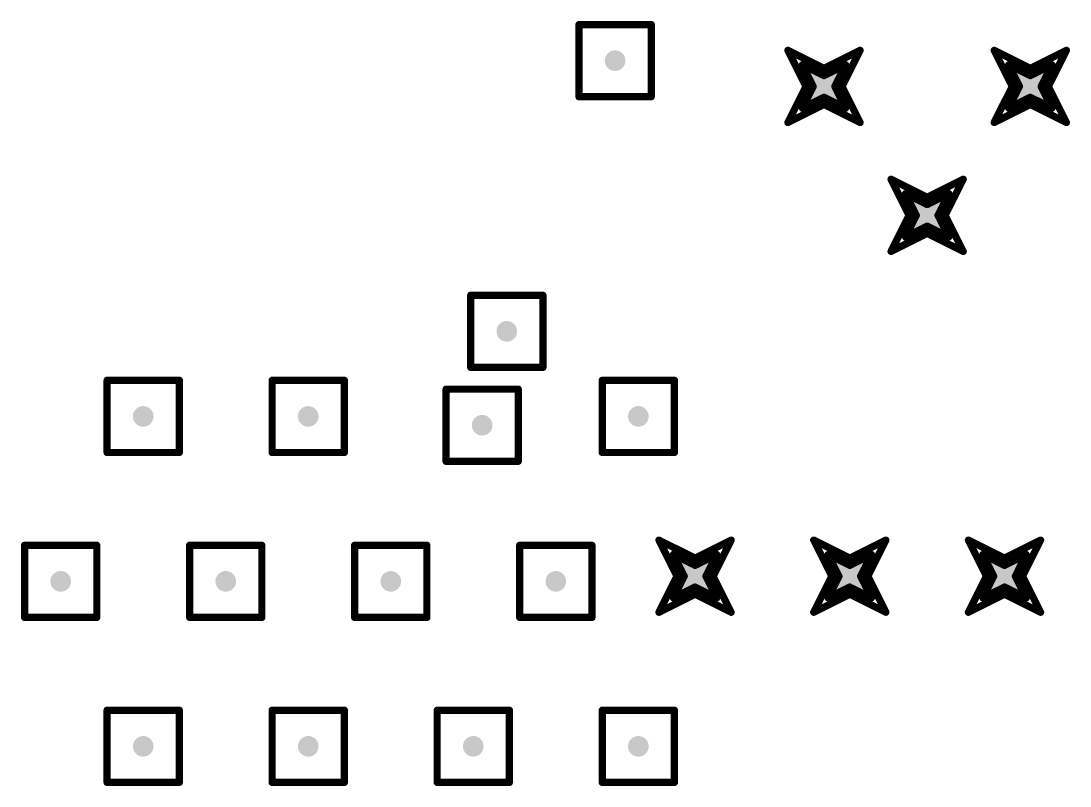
# Model space of a CAD drawing. Header units: inches. Extents: x 0 to 17, y 0 to 4.
# Drawn here: x 1.5833 to 1.9837, y 2.8431 to 3.1352 of the extents above; entities that cross this region are included whole.
import ezdxf

# ---------------------------------------------------------------- set-up
doc = ezdxf.new("R2010")
doc.units = ezdxf.units.IN
doc.header["$MEASUREMENT"] = 0
doc.layers.add('Drill Drawing', color=1, linetype='Continuous')
doc.layers.add('Via Holes', color=16, linetype='Continuous')

msp = doc.modelspace()

# ---------------------------------------------------------------- hatches: boundary and pattern name
at = {"layer": 'Via Holes'}
h = msp.add_hatch(color=7, dxfattribs=at)
edge = h.paths.add_edge_path()
edge.add_arc((1.81004, 3.12008), 0.00394, 0, 360)
h = msp.add_hatch(color=7, dxfattribs=at)
edge = h.paths.add_edge_path()
edge.add_arc((1.88976, 3.11024), 0.00787, 0, 360)
h = msp.add_hatch(color=7, dxfattribs=at)
edge = h.paths.add_edge_path()
edge.add_arc((1.9685, 3.11024), 0.00787, 0, 360)
h = msp.add_hatch(color=7, dxfattribs=at)
edge = h.paths.add_edge_path()
edge.add_arc((1.92913, 3.06102), 0.00787, 0, 360)
h = msp.add_hatch(color=7, dxfattribs=at)
edge = h.paths.add_edge_path()
edge.add_arc((1.7687, 3.01673), 0.00394, 0, 360)
h = msp.add_hatch(color=7, dxfattribs=at)
edge = h.paths.add_edge_path()
edge.add_arc((1.62992, 2.98425), 0.00394, 0, 360)
h = msp.add_hatch(color=7, dxfattribs=at)
edge = h.paths.add_edge_path()
edge.add_arc((1.69291, 2.98425), 0.00394, 0, 360)
h = msp.add_hatch(color=7, dxfattribs=at)
edge = h.paths.add_edge_path()
edge.add_arc((1.8189, 2.98425), 0.00394, 0, 360)
h = msp.add_hatch(color=7, dxfattribs=at)
edge = h.paths.add_edge_path()
edge.add_arc((1.75928, 2.98087), 0.00394, 0, 360)
h = msp.add_hatch(color=7, dxfattribs=at)
edge = h.paths.add_edge_path()
edge.add_arc((1.84055, 2.92323), 0.00787, 0, 360)
h = msp.add_hatch(color=7, dxfattribs=at)
edge = h.paths.add_edge_path()
edge.add_arc((1.89961, 2.92323), 0.00787, 0, 360)
h = msp.add_hatch(color=7, dxfattribs=at)
edge = h.paths.add_edge_path()
edge.add_arc((1.95866, 2.92323), 0.00787, 0, 360)
h = msp.add_hatch(color=7, dxfattribs=at)
edge = h.paths.add_edge_path()
edge.add_arc((1.59842, 2.92126), 0.00394, 0, 360)
h = msp.add_hatch(color=7, dxfattribs=at)
edge = h.paths.add_edge_path()
edge.add_arc((1.66142, 2.92126), 0.00394, 0, 360)
h = msp.add_hatch(color=7, dxfattribs=at)
edge = h.paths.add_edge_path()
edge.add_arc((1.72441, 2.92126), 0.00394, 0, 360)
h = msp.add_hatch(color=7, dxfattribs=at)
edge = h.paths.add_edge_path()
edge.add_arc((1.7874, 2.92126), 0.00394, 0, 360)
h = msp.add_hatch(color=7, dxfattribs=at)
edge = h.paths.add_edge_path()
edge.add_arc((1.62992, 2.85827), 0.00394, 0, 360)
h = msp.add_hatch(color=7, dxfattribs=at)
edge = h.paths.add_edge_path()
edge.add_arc((1.69291, 2.85827), 0.00394, 0, 360)
h = msp.add_hatch(color=7, dxfattribs=at)
edge = h.paths.add_edge_path()
edge.add_arc((1.7559, 2.85827), 0.00394, 0, 360)
h = msp.add_hatch(color=7, dxfattribs=at)
edge = h.paths.add_edge_path()
edge.add_arc((1.8189, 2.85827), 0.00394, 0, 360)

# ---------------------------------------------------------------- linework, layer by layer
at = {"layer": 'Drill Drawing'}
for points in [[(1.79626, 3.13386, 0.00276, 0.00276, 0), (1.82382, 3.13386, 0.00276, 0.00276, 0)], [(1.79626, 3.1063, 0.00276, 0.00276, 0), (1.79626, 3.13386, 0.00276, 0.00276, 0)], [(1.82382, 3.1063, 0.00276, 0.00276, 0), (1.82382, 3.13386, 0.00276, 0.00276, 0)], [(1.87598, 3.12402, 0.00276, 0.00276, 0), (1.88976, 3.11713, 0.00276, 0.00276, 0)], [(1.87598, 3.12402, 0.00276, 0.00276, 0), (1.88287, 3.11024, 0.00276, 0.00276, 0)], [(1.88976, 3.11713, 0.00276, 0.00276, 0), (1.90354, 3.12402, 0.00276, 0.00276, 0)], [(1.89665, 3.11024, 0.00276, 0.00276, 0), (1.90354, 3.12402, 0.00276, 0.00276, 0)], [(1.95472, 3.12402, 0.00276, 0.00276, 0), (1.9685, 3.11713, 0.00276, 0.00276, 0)], [(1.95472, 3.12402, 0.00276, 0.00276, 0), (1.96161, 3.11024, 0.00276, 0.00276, 0)], [(1.9685, 3.11713, 0.00276, 0.00276, 0), (1.98228, 3.12402, 0.00276, 0.00276, 0)], [(1.97539, 3.11024, 0.00276, 0.00276, 0), (1.98228, 3.12402, 0.00276, 0.00276, 0)], [(1.8815, 3.1185, 0.00276, 0.00276, 0), (1.88976, 3.11437, 0.00276, 0.00276, 0)], [(1.8815, 3.1185, 0.00276, 0.00276, 0), (1.88563, 3.11024, 0.00276, 0.00276, 0)], [(1.88976, 3.11437, 0.00276, 0.00276, 0), (1.89803, 3.1185, 0.00276, 0.00276, 0)], [(1.8939, 3.11024, 0.00276, 0.00276, 0), (1.89803, 3.1185, 0.00276, 0.00276, 0)], [(1.96024, 3.1185, 0.00276, 0.00276, 0), (1.9685, 3.11437, 0.00276, 0.00276, 0)], [(1.96024, 3.1185, 0.00276, 0.00276, 0), (1.96437, 3.11024, 0.00276, 0.00276, 0)], [(1.9685, 3.11437, 0.00276, 0.00276, 0), (1.97677, 3.1185, 0.00276, 0.00276, 0)], [(1.97264, 3.11024, 0.00276, 0.00276, 0), (1.97677, 3.1185, 0.00276, 0.00276, 0)], [(1.87598, 3.09646, 0.00276, 0.00276, 0), (1.88287, 3.11024, 0.00276, 0.00276, 0)], [(1.8815, 3.10197, 0.00276, 0.00276, 0), (1.88563, 3.11024, 0.00276, 0.00276, 0)], [(1.8939, 3.11024, 0.00276, 0.00276, 0), (1.89803, 3.10197, 0.00276, 0.00276, 0)], [(1.89665, 3.11024, 0.00276, 0.00276, 0), (1.90354, 3.09646, 0.00276, 0.00276, 0)], [(1.95472, 3.09646, 0.00276, 0.00276, 0), (1.96161, 3.11024, 0.00276, 0.00276, 0)], [(1.96024, 3.10197, 0.00276, 0.00276, 0), (1.96437, 3.11024, 0.00276, 0.00276, 0)], [(1.97264, 3.11024, 0.00276, 0.00276, 0), (1.97677, 3.10197, 0.00276, 0.00276, 0)], [(1.97539, 3.11024, 0.00276, 0.00276, 0), (1.98228, 3.09646, 0.00276, 0.00276, 0)], [(1.79626, 3.1063, 0.00276, 0.00276, 0), (1.82382, 3.1063, 0.00276, 0.00276, 0)], [(1.8815, 3.10197, 0.00276, 0.00276, 0), (1.88976, 3.1061, 0.00276, 0.00276, 0)], [(1.88976, 3.1061, 0.00276, 0.00276, 0), (1.89803, 3.10197, 0.00276, 0.00276, 0)], [(1.96024, 3.10197, 0.00276, 0.00276, 0), (1.9685, 3.1061, 0.00276, 0.00276, 0)], [(1.9685, 3.1061, 0.00276, 0.00276, 0), (1.97677, 3.10197, 0.00276, 0.00276, 0)], [(1.87598, 3.09646, 0.00276, 0.00276, 0), (1.88976, 3.10335, 0.00276, 0.00276, 0)], [(1.88976, 3.10335, 0.00276, 0.00276, 0), (1.90354, 3.09646, 0.00276, 0.00276, 0)], [(1.95472, 3.09646, 0.00276, 0.00276, 0), (1.9685, 3.10335, 0.00276, 0.00276, 0)], [(1.9685, 3.10335, 0.00276, 0.00276, 0), (1.98228, 3.09646, 0.00276, 0.00276, 0)], [(1.91535, 3.0748, 0.00276, 0.00276, 0), (1.92913, 3.06791, 0.00276, 0.00276, 0)], [(1.91535, 3.0748, 0.00276, 0.00276, 0), (1.92224, 3.06102, 0.00276, 0.00276, 0)], [(1.92913, 3.06791, 0.00276, 0.00276, 0), (1.94291, 3.0748, 0.00276, 0.00276, 0)], [(1.93602, 3.06102, 0.00276, 0.00276, 0), (1.94291, 3.0748, 0.00276, 0.00276, 0)], [(1.92087, 3.06929, 0.00276, 0.00276, 0), (1.92913, 3.06516, 0.00276, 0.00276, 0)], [(1.92087, 3.06929, 0.00276, 0.00276, 0), (1.925, 3.06102, 0.00276, 0.00276, 0)], [(1.92913, 3.06516, 0.00276, 0.00276, 0), (1.9374, 3.06929, 0.00276, 0.00276, 0)], [(1.93327, 3.06102, 0.00276, 0.00276, 0), (1.9374, 3.06929, 0.00276, 0.00276, 0)], [(1.91535, 3.04724, 0.00276, 0.00276, 0), (1.92224, 3.06102, 0.00276, 0.00276, 0)], [(1.92087, 3.05276, 0.00276, 0.00276, 0), (1.925, 3.06102, 0.00276, 0.00276, 0)], [(1.93327, 3.06102, 0.00276, 0.00276, 0), (1.9374, 3.05276, 0.00276, 0.00276, 0)], [(1.93602, 3.06102, 0.00276, 0.00276, 0), (1.94291, 3.04724, 0.00276, 0.00276, 0)], [(1.91535, 3.04724, 0.00276, 0.00276, 0), (1.92913, 3.05413, 0.00276, 0.00276, 0)], [(1.92087, 3.05276, 0.00276, 0.00276, 0), (1.92913, 3.05689, 0.00276, 0.00276, 0)], [(1.92913, 3.05689, 0.00276, 0.00276, 0), (1.9374, 3.05276, 0.00276, 0.00276, 0)], [(1.92913, 3.05413, 0.00276, 0.00276, 0), (1.94291, 3.04724, 0.00276, 0.00276, 0)], [(1.75492, 3.03051, 0.00276, 0.00276, 0), (1.78248, 3.03051, 0.00276, 0.00276, 0)], [(1.75492, 3.00295, 0.00276, 0.00276, 0), (1.75492, 3.03051, 0.00276, 0.00276, 0)], [(1.78248, 3.00295, 0.00276, 0.00276, 0), (1.78248, 3.03051, 0.00276, 0.00276, 0)], [(1.75492, 3.00295, 0.00276, 0.00276, 0), (1.78248, 3.00295, 0.00276, 0.00276, 0)], [(1.61614, 2.99803, 0.00276, 0.00276, 0), (1.6437, 2.99803, 0.00276, 0.00276, 0)], [(1.61614, 2.97047, 0.00276, 0.00276, 0), (1.61614, 2.99803, 0.00276, 0.00276, 0)], [(1.6437, 2.97047, 0.00276, 0.00276, 0), (1.6437, 2.99803, 0.00276, 0.00276, 0)], [(1.67913, 2.99803, 0.00276, 0.00276, 0), (1.70669, 2.99803, 0.00276, 0.00276, 0)], [(1.67913, 2.97047, 0.00276, 0.00276, 0), (1.67913, 2.99803, 0.00276, 0.00276, 0)], [(1.70669, 2.97047, 0.00276, 0.00276, 0), (1.70669, 2.99803, 0.00276, 0.00276, 0)], [(1.80512, 2.99803, 0.00276, 0.00276, 0), (1.83268, 2.99803, 0.00276, 0.00276, 0)], [(1.80512, 2.97047, 0.00276, 0.00276, 0), (1.80512, 2.99803, 0.00276, 0.00276, 0)], [(1.83268, 2.97047, 0.00276, 0.00276, 0), (1.83268, 2.99803, 0.00276, 0.00276, 0)], [(1.74551, 2.99465, 0.00276, 0.00276, 0), (1.77306, 2.99465, 0.00276, 0.00276, 0)], [(1.74551, 2.96709, 0.00276, 0.00276, 0), (1.74551, 2.99465, 0.00276, 0.00276, 0)], [(1.77306, 2.96709, 0.00276, 0.00276, 0), (1.77306, 2.99465, 0.00276, 0.00276, 0)], [(1.61614, 2.97047, 0.00276, 0.00276, 0), (1.6437, 2.97047, 0.00276, 0.00276, 0)], [(1.67913, 2.97047, 0.00276, 0.00276, 0), (1.70669, 2.97047, 0.00276, 0.00276, 0)], [(1.80512, 2.97047, 0.00276, 0.00276, 0), (1.83268, 2.97047, 0.00276, 0.00276, 0)], [(1.74551, 2.96709, 0.00276, 0.00276, 0), (1.77306, 2.96709, 0.00276, 0.00276, 0)], [(1.58464, 2.93504, 0.00276, 0.00276, 0), (1.6122, 2.93504, 0.00276, 0.00276, 0)], [(1.58464, 2.90748, 0.00276, 0.00276, 0), (1.58464, 2.93504, 0.00276, 0.00276, 0)], [(1.6122, 2.90748, 0.00276, 0.00276, 0), (1.6122, 2.93504, 0.00276, 0.00276, 0)], [(1.64764, 2.93504, 0.00276, 0.00276, 0), (1.6752, 2.93504, 0.00276, 0.00276, 0)], [(1.64764, 2.90748, 0.00276, 0.00276, 0), (1.64764, 2.93504, 0.00276, 0.00276, 0)], [(1.6752, 2.90748, 0.00276, 0.00276, 0), (1.6752, 2.93504, 0.00276, 0.00276, 0)], [(1.71063, 2.93504, 0.00276, 0.00276, 0), (1.73819, 2.93504, 0.00276, 0.00276, 0)], [(1.71063, 2.90748, 0.00276, 0.00276, 0), (1.71063, 2.93504, 0.00276, 0.00276, 0)], [(1.73819, 2.90748, 0.00276, 0.00276, 0), (1.73819, 2.93504, 0.00276, 0.00276, 0)], [(1.77362, 2.93504, 0.00276, 0.00276, 0), (1.80118, 2.93504, 0.00276, 0.00276, 0)], [(1.77362, 2.90748, 0.00276, 0.00276, 0), (1.77362, 2.93504, 0.00276, 0.00276, 0)], [(1.80118, 2.90748, 0.00276, 0.00276, 0), (1.80118, 2.93504, 0.00276, 0.00276, 0)], [(1.82677, 2.93701, 0.00276, 0.00276, 0), (1.84055, 2.93012, 0.00276, 0.00276, 0)], [(1.82677, 2.93701, 0.00276, 0.00276, 0), (1.83366, 2.92323, 0.00276, 0.00276, 0)], [(1.84055, 2.93012, 0.00276, 0.00276, 0), (1.85433, 2.93701, 0.00276, 0.00276, 0)], [(1.84744, 2.92323, 0.00276, 0.00276, 0), (1.85433, 2.93701, 0.00276, 0.00276, 0)], [(1.88583, 2.93701, 0.00276, 0.00276, 0), (1.89961, 2.93012, 0.00276, 0.00276, 0)], [(1.88583, 2.93701, 0.00276, 0.00276, 0), (1.89272, 2.92323, 0.00276, 0.00276, 0)], [(1.89961, 2.93012, 0.00276, 0.00276, 0), (1.91339, 2.93701, 0.00276, 0.00276, 0)], [(1.9065, 2.92323, 0.00276, 0.00276, 0), (1.91339, 2.93701, 0.00276, 0.00276, 0)], [(1.94488, 2.93701, 0.00276, 0.00276, 0), (1.95866, 2.93012, 0.00276, 0.00276, 0)], [(1.94488, 2.93701, 0.00276, 0.00276, 0), (1.95177, 2.92323, 0.00276, 0.00276, 0)], [(1.95866, 2.93012, 0.00276, 0.00276, 0), (1.97244, 2.93701, 0.00276, 0.00276, 0)], [(1.96555, 2.92323, 0.00276, 0.00276, 0), (1.97244, 2.93701, 0.00276, 0.00276, 0)], [(1.83228, 2.9315, 0.00276, 0.00276, 0), (1.84055, 2.92736, 0.00276, 0.00276, 0)], [(1.83228, 2.9315, 0.00276, 0.00276, 0), (1.83642, 2.92323, 0.00276, 0.00276, 0)], [(1.84055, 2.92736, 0.00276, 0.00276, 0), (1.84882, 2.9315, 0.00276, 0.00276, 0)], [(1.84469, 2.92323, 0.00276, 0.00276, 0), (1.84882, 2.9315, 0.00276, 0.00276, 0)], [(1.89134, 2.9315, 0.00276, 0.00276, 0), (1.89961, 2.92736, 0.00276, 0.00276, 0)], [(1.89134, 2.9315, 0.00276, 0.00276, 0), (1.89547, 2.92323, 0.00276, 0.00276, 0)], [(1.89961, 2.92736, 0.00276, 0.00276, 0), (1.90787, 2.9315, 0.00276, 0.00276, 0)], [(1.90374, 2.92323, 0.00276, 0.00276, 0), (1.90787, 2.9315, 0.00276, 0.00276, 0)], [(1.95039, 2.9315, 0.00276, 0.00276, 0), (1.95866, 2.92736, 0.00276, 0.00276, 0)], [(1.95039, 2.9315, 0.00276, 0.00276, 0), (1.95453, 2.92323, 0.00276, 0.00276, 0)], [(1.95866, 2.92736, 0.00276, 0.00276, 0), (1.96693, 2.9315, 0.00276, 0.00276, 0)], [(1.9628, 2.92323, 0.00276, 0.00276, 0), (1.96693, 2.9315, 0.00276, 0.00276, 0)], [(1.82677, 2.90945, 0.00276, 0.00276, 0), (1.83366, 2.92323, 0.00276, 0.00276, 0)], [(1.83228, 2.91496, 0.00276, 0.00276, 0), (1.83642, 2.92323, 0.00276, 0.00276, 0)], [(1.84469, 2.92323, 0.00276, 0.00276, 0), (1.84882, 2.91496, 0.00276, 0.00276, 0)], [(1.84744, 2.92323, 0.00276, 0.00276, 0), (1.85433, 2.90945, 0.00276, 0.00276, 0)], [(1.88583, 2.90945, 0.00276, 0.00276, 0), (1.89272, 2.92323, 0.00276, 0.00276, 0)], [(1.89134, 2.91496, 0.00276, 0.00276, 0), (1.89547, 2.92323, 0.00276, 0.00276, 0)], [(1.90374, 2.92323, 0.00276, 0.00276, 0), (1.90787, 2.91496, 0.00276, 0.00276, 0)], [(1.9065, 2.92323, 0.00276, 0.00276, 0), (1.91339, 2.90945, 0.00276, 0.00276, 0)], [(1.94488, 2.90945, 0.00276, 0.00276, 0), (1.95177, 2.92323, 0.00276, 0.00276, 0)], [(1.95039, 2.91496, 0.00276, 0.00276, 0), (1.95453, 2.92323, 0.00276, 0.00276, 0)], [(1.9628, 2.92323, 0.00276, 0.00276, 0), (1.96693, 2.91496, 0.00276, 0.00276, 0)], [(1.96555, 2.92323, 0.00276, 0.00276, 0), (1.97244, 2.90945, 0.00276, 0.00276, 0)], [(1.83228, 2.91496, 0.00276, 0.00276, 0), (1.84055, 2.91909, 0.00276, 0.00276, 0)], [(1.84055, 2.91909, 0.00276, 0.00276, 0), (1.84882, 2.91496, 0.00276, 0.00276, 0)], [(1.89134, 2.91496, 0.00276, 0.00276, 0), (1.89961, 2.91909, 0.00276, 0.00276, 0)], [(1.89961, 2.91909, 0.00276, 0.00276, 0), (1.90787, 2.91496, 0.00276, 0.00276, 0)], [(1.95039, 2.91496, 0.00276, 0.00276, 0), (1.95866, 2.91909, 0.00276, 0.00276, 0)], [(1.95866, 2.91909, 0.00276, 0.00276, 0), (1.96693, 2.91496, 0.00276, 0.00276, 0)], [(1.82677, 2.90945, 0.00276, 0.00276, 0), (1.84055, 2.91634, 0.00276, 0.00276, 0)], [(1.84055, 2.91634, 0.00276, 0.00276, 0), (1.85433, 2.90945, 0.00276, 0.00276, 0)], [(1.88583, 2.90945, 0.00276, 0.00276, 0), (1.89961, 2.91634, 0.00276, 0.00276, 0)], [(1.89961, 2.91634, 0.00276, 0.00276, 0), (1.91339, 2.90945, 0.00276, 0.00276, 0)], [(1.94488, 2.90945, 0.00276, 0.00276, 0), (1.95866, 2.91634, 0.00276, 0.00276, 0)], [(1.95866, 2.91634, 0.00276, 0.00276, 0), (1.97244, 2.90945, 0.00276, 0.00276, 0)], [(1.58464, 2.90748, 0.00276, 0.00276, 0), (1.6122, 2.90748, 0.00276, 0.00276, 0)], [(1.64764, 2.90748, 0.00276, 0.00276, 0), (1.6752, 2.90748, 0.00276, 0.00276, 0)], [(1.71063, 2.90748, 0.00276, 0.00276, 0), (1.73819, 2.90748, 0.00276, 0.00276, 0)], [(1.77362, 2.90748, 0.00276, 0.00276, 0), (1.80118, 2.90748, 0.00276, 0.00276, 0)], [(1.61614, 2.87205, 0.00276, 0.00276, 0), (1.6437, 2.87205, 0.00276, 0.00276, 0)], [(1.61614, 2.84449, 0.00276, 0.00276, 0), (1.61614, 2.87205, 0.00276, 0.00276, 0)], [(1.6437, 2.84449, 0.00276, 0.00276, 0), (1.6437, 2.87205, 0.00276, 0.00276, 0)], [(1.67913, 2.87205, 0.00276, 0.00276, 0), (1.70669, 2.87205, 0.00276, 0.00276, 0)], [(1.67913, 2.84449, 0.00276, 0.00276, 0), (1.67913, 2.87205, 0.00276, 0.00276, 0)], [(1.70669, 2.84449, 0.00276, 0.00276, 0), (1.70669, 2.87205, 0.00276, 0.00276, 0)], [(1.74212, 2.87205, 0.00276, 0.00276, 0), (1.76968, 2.87205, 0.00276, 0.00276, 0)], [(1.74212, 2.84449, 0.00276, 0.00276, 0), (1.74212, 2.87205, 0.00276, 0.00276, 0)], [(1.76968, 2.84449, 0.00276, 0.00276, 0), (1.76968, 2.87205, 0.00276, 0.00276, 0)], [(1.80512, 2.87205, 0.00276, 0.00276, 0), (1.83268, 2.87205, 0.00276, 0.00276, 0)], [(1.80512, 2.84449, 0.00276, 0.00276, 0), (1.80512, 2.87205, 0.00276, 0.00276, 0)], [(1.83268, 2.84449, 0.00276, 0.00276, 0), (1.83268, 2.87205, 0.00276, 0.00276, 0)], [(1.61614, 2.84449, 0.00276, 0.00276, 0), (1.6437, 2.84449, 0.00276, 0.00276, 0)], [(1.67913, 2.84449, 0.00276, 0.00276, 0), (1.70669, 2.84449, 0.00276, 0.00276, 0)], [(1.74212, 2.84449, 0.00276, 0.00276, 0), (1.76968, 2.84449, 0.00276, 0.00276, 0)], [(1.80512, 2.84449, 0.00276, 0.00276, 0), (1.83268, 2.84449, 0.00276, 0.00276, 0)]]:
    msp.add_lwpolyline(points, format="xyseb", dxfattribs=at)
for points in [[(1.79557, 3.13386, 0.00138, 0.00138, 1), (1.79695, 3.13386, 0.00138, 0.00138, 1)], [(1.79557, 3.13386, 0.00138, 0.00138, 1), (1.79695, 3.13386, 0.00138, 0.00138, 1)], [(1.82313, 3.13386, 0.00138, 0.00138, 1), (1.82451, 3.13386, 0.00138, 0.00138, 1)], [(1.82313, 3.13386, 0.00138, 0.00138, 1), (1.82451, 3.13386, 0.00138, 0.00138, 1)], [(1.8753, 3.12402, 0.00138, 0.00138, 1), (1.87667, 3.12402, 0.00138, 0.00138, 1)], [(1.8753, 3.12402, 0.00138, 0.00138, 1), (1.87667, 3.12402, 0.00138, 0.00138, 1)], [(1.90285, 3.12402, 0.00138, 0.00138, 1), (1.90423, 3.12402, 0.00138, 0.00138, 1)], [(1.90285, 3.12402, 0.00138, 0.00138, 1), (1.90423, 3.12402, 0.00138, 0.00138, 1)], [(1.95404, 3.12402, 0.00138, 0.00138, 1), (1.95541, 3.12402, 0.00138, 0.00138, 1)], [(1.95404, 3.12402, 0.00138, 0.00138, 1), (1.95541, 3.12402, 0.00138, 0.00138, 1)], [(1.98159, 3.12402, 0.00138, 0.00138, 1), (1.98297, 3.12402, 0.00138, 0.00138, 1)], [(1.98159, 3.12402, 0.00138, 0.00138, 1), (1.98297, 3.12402, 0.00138, 0.00138, 1)], [(1.88081, 3.1185, 0.00138, 0.00138, 1), (1.88219, 3.1185, 0.00138, 0.00138, 1)], [(1.88081, 3.1185, 0.00138, 0.00138, 1), (1.88219, 3.1185, 0.00138, 0.00138, 1)], [(1.89734, 3.1185, 0.00138, 0.00138, 1), (1.89872, 3.1185, 0.00138, 0.00138, 1)], [(1.89734, 3.1185, 0.00138, 0.00138, 1), (1.89872, 3.1185, 0.00138, 0.00138, 1)], [(1.95955, 3.1185, 0.00138, 0.00138, 1), (1.96093, 3.1185, 0.00138, 0.00138, 1)], [(1.95955, 3.1185, 0.00138, 0.00138, 1), (1.96093, 3.1185, 0.00138, 0.00138, 1)], [(1.97608, 3.1185, 0.00138, 0.00138, 1), (1.97746, 3.1185, 0.00138, 0.00138, 1)], [(1.97608, 3.1185, 0.00138, 0.00138, 1), (1.97746, 3.1185, 0.00138, 0.00138, 1)], [(1.88908, 3.11713, 0.00138, 0.00138, 1), (1.89045, 3.11713, 0.00138, 0.00138, 1)], [(1.88908, 3.11713, 0.00138, 0.00138, 1), (1.89045, 3.11713, 0.00138, 0.00138, 1)], [(1.88908, 3.11437, 0.00138, 0.00138, 1), (1.89045, 3.11437, 0.00138, 0.00138, 1)], [(1.88908, 3.11437, 0.00138, 0.00138, 1), (1.89045, 3.11437, 0.00138, 0.00138, 1)], [(1.96782, 3.11713, 0.00138, 0.00138, 1), (1.96919, 3.11713, 0.00138, 0.00138, 1)], [(1.96782, 3.11713, 0.00138, 0.00138, 1), (1.96919, 3.11713, 0.00138, 0.00138, 1)], [(1.96782, 3.11437, 0.00138, 0.00138, 1), (1.96919, 3.11437, 0.00138, 0.00138, 1)], [(1.96782, 3.11437, 0.00138, 0.00138, 1), (1.96919, 3.11437, 0.00138, 0.00138, 1)], [(1.88219, 3.11024, 0.00138, 0.00138, 1), (1.88356, 3.11024, 0.00138, 0.00138, 1)], [(1.88219, 3.11024, 0.00138, 0.00138, 1), (1.88356, 3.11024, 0.00138, 0.00138, 1)], [(1.88494, 3.11024, 0.00138, 0.00138, 1), (1.88632, 3.11024, 0.00138, 0.00138, 1)], [(1.88494, 3.11024, 0.00138, 0.00138, 1), (1.88632, 3.11024, 0.00138, 0.00138, 1)], [(1.89321, 3.11024, 0.00138, 0.00138, 1), (1.89459, 3.11024, 0.00138, 0.00138, 1)], [(1.89321, 3.11024, 0.00138, 0.00138, 1), (1.89459, 3.11024, 0.00138, 0.00138, 1)], [(1.89596, 3.11024, 0.00138, 0.00138, 1), (1.89734, 3.11024, 0.00138, 0.00138, 1)], [(1.89596, 3.11024, 0.00138, 0.00138, 1), (1.89734, 3.11024, 0.00138, 0.00138, 1)], [(1.96093, 3.11024, 0.00138, 0.00138, 1), (1.9623, 3.11024, 0.00138, 0.00138, 1)], [(1.96093, 3.11024, 0.00138, 0.00138, 1), (1.9623, 3.11024, 0.00138, 0.00138, 1)], [(1.96368, 3.11024, 0.00138, 0.00138, 1), (1.96506, 3.11024, 0.00138, 0.00138, 1)], [(1.96368, 3.11024, 0.00138, 0.00138, 1), (1.96506, 3.11024, 0.00138, 0.00138, 1)], [(1.97195, 3.11024, 0.00138, 0.00138, 1), (1.97333, 3.11024, 0.00138, 0.00138, 1)], [(1.97195, 3.11024, 0.00138, 0.00138, 1), (1.97333, 3.11024, 0.00138, 0.00138, 1)], [(1.9747, 3.11024, 0.00138, 0.00138, 1), (1.97608, 3.11024, 0.00138, 0.00138, 1)], [(1.9747, 3.11024, 0.00138, 0.00138, 1), (1.97608, 3.11024, 0.00138, 0.00138, 1)], [(1.79557, 3.1063, 0.00138, 0.00138, 1), (1.79695, 3.1063, 0.00138, 0.00138, 1)], [(1.79557, 3.1063, 0.00138, 0.00138, 1), (1.79695, 3.1063, 0.00138, 0.00138, 1)], [(1.82313, 3.1063, 0.00138, 0.00138, 1), (1.82451, 3.1063, 0.00138, 0.00138, 1)], [(1.82313, 3.1063, 0.00138, 0.00138, 1), (1.82451, 3.1063, 0.00138, 0.00138, 1)], [(1.88908, 3.1061, 0.00138, 0.00138, 1), (1.89045, 3.1061, 0.00138, 0.00138, 1)], [(1.88908, 3.1061, 0.00138, 0.00138, 1), (1.89045, 3.1061, 0.00138, 0.00138, 1)], [(1.96782, 3.1061, 0.00138, 0.00138, 1), (1.96919, 3.1061, 0.00138, 0.00138, 1)], [(1.96782, 3.1061, 0.00138, 0.00138, 1), (1.96919, 3.1061, 0.00138, 0.00138, 1)], [(1.88081, 3.10197, 0.00138, 0.00138, 1), (1.88219, 3.10197, 0.00138, 0.00138, 1)], [(1.88081, 3.10197, 0.00138, 0.00138, 1), (1.88219, 3.10197, 0.00138, 0.00138, 1)], [(1.88908, 3.10335, 0.00138, 0.00138, 1), (1.89045, 3.10335, 0.00138, 0.00138, 1)], [(1.88908, 3.10335, 0.00138, 0.00138, 1), (1.89045, 3.10335, 0.00138, 0.00138, 1)], [(1.89734, 3.10197, 0.00138, 0.00138, 1), (1.89872, 3.10197, 0.00138, 0.00138, 1)], [(1.89734, 3.10197, 0.00138, 0.00138, 1), (1.89872, 3.10197, 0.00138, 0.00138, 1)], [(1.95955, 3.10197, 0.00138, 0.00138, 1), (1.96093, 3.10197, 0.00138, 0.00138, 1)], [(1.95955, 3.10197, 0.00138, 0.00138, 1), (1.96093, 3.10197, 0.00138, 0.00138, 1)], [(1.96782, 3.10335, 0.00138, 0.00138, 1), (1.96919, 3.10335, 0.00138, 0.00138, 1)], [(1.96782, 3.10335, 0.00138, 0.00138, 1), (1.96919, 3.10335, 0.00138, 0.00138, 1)], [(1.97608, 3.10197, 0.00138, 0.00138, 1), (1.97746, 3.10197, 0.00138, 0.00138, 1)], [(1.97608, 3.10197, 0.00138, 0.00138, 1), (1.97746, 3.10197, 0.00138, 0.00138, 1)], [(1.8753, 3.09646, 0.00138, 0.00138, 1), (1.87667, 3.09646, 0.00138, 0.00138, 1)], [(1.8753, 3.09646, 0.00138, 0.00138, 1), (1.87667, 3.09646, 0.00138, 0.00138, 1)], [(1.90285, 3.09646, 0.00138, 0.00138, 1), (1.90423, 3.09646, 0.00138, 0.00138, 1)], [(1.90285, 3.09646, 0.00138, 0.00138, 1), (1.90423, 3.09646, 0.00138, 0.00138, 1)], [(1.95404, 3.09646, 0.00138, 0.00138, 1), (1.95541, 3.09646, 0.00138, 0.00138, 1)], [(1.95404, 3.09646, 0.00138, 0.00138, 1), (1.95541, 3.09646, 0.00138, 0.00138, 1)], [(1.98159, 3.09646, 0.00138, 0.00138, 1), (1.98297, 3.09646, 0.00138, 0.00138, 1)], [(1.98159, 3.09646, 0.00138, 0.00138, 1), (1.98297, 3.09646, 0.00138, 0.00138, 1)], [(1.91467, 3.0748, 0.00138, 0.00138, 1), (1.91604, 3.0748, 0.00138, 0.00138, 1)], [(1.91467, 3.0748, 0.00138, 0.00138, 1), (1.91604, 3.0748, 0.00138, 0.00138, 1)], [(1.94222, 3.0748, 0.00138, 0.00138, 1), (1.9436, 3.0748, 0.00138, 0.00138, 1)], [(1.94222, 3.0748, 0.00138, 0.00138, 1), (1.9436, 3.0748, 0.00138, 0.00138, 1)], [(1.92018, 3.06929, 0.00138, 0.00138, 1), (1.92156, 3.06929, 0.00138, 0.00138, 1)], [(1.92018, 3.06929, 0.00138, 0.00138, 1), (1.92156, 3.06929, 0.00138, 0.00138, 1)], [(1.92844, 3.06791, 0.00138, 0.00138, 1), (1.92982, 3.06791, 0.00138, 0.00138, 1)], [(1.92844, 3.06791, 0.00138, 0.00138, 1), (1.92982, 3.06791, 0.00138, 0.00138, 1)], [(1.93671, 3.06929, 0.00138, 0.00138, 1), (1.93809, 3.06929, 0.00138, 0.00138, 1)], [(1.93671, 3.06929, 0.00138, 0.00138, 1), (1.93809, 3.06929, 0.00138, 0.00138, 1)], [(1.92844, 3.06516, 0.00138, 0.00138, 1), (1.92982, 3.06516, 0.00138, 0.00138, 1)], [(1.92844, 3.06516, 0.00138, 0.00138, 1), (1.92982, 3.06516, 0.00138, 0.00138, 1)], [(1.92156, 3.06102, 0.00138, 0.00138, 1), (1.92293, 3.06102, 0.00138, 0.00138, 1)], [(1.92156, 3.06102, 0.00138, 0.00138, 1), (1.92293, 3.06102, 0.00138, 0.00138, 1)], [(1.92431, 3.06102, 0.00138, 0.00138, 1), (1.92569, 3.06102, 0.00138, 0.00138, 1)], [(1.92431, 3.06102, 0.00138, 0.00138, 1), (1.92569, 3.06102, 0.00138, 0.00138, 1)], [(1.93258, 3.06102, 0.00138, 0.00138, 1), (1.93396, 3.06102, 0.00138, 0.00138, 1)], [(1.93258, 3.06102, 0.00138, 0.00138, 1), (1.93396, 3.06102, 0.00138, 0.00138, 1)], [(1.93533, 3.06102, 0.00138, 0.00138, 1), (1.93671, 3.06102, 0.00138, 0.00138, 1)], [(1.93533, 3.06102, 0.00138, 0.00138, 1), (1.93671, 3.06102, 0.00138, 0.00138, 1)], [(1.92844, 3.05689, 0.00138, 0.00138, 1), (1.92982, 3.05689, 0.00138, 0.00138, 1)], [(1.92844, 3.05689, 0.00138, 0.00138, 1), (1.92982, 3.05689, 0.00138, 0.00138, 1)], [(1.92844, 3.05413, 0.00138, 0.00138, 1), (1.92982, 3.05413, 0.00138, 0.00138, 1)], [(1.92844, 3.05413, 0.00138, 0.00138, 1), (1.92982, 3.05413, 0.00138, 0.00138, 1)], [(1.92018, 3.05276, 0.00138, 0.00138, 1), (1.92156, 3.05276, 0.00138, 0.00138, 1)], [(1.92018, 3.05276, 0.00138, 0.00138, 1), (1.92156, 3.05276, 0.00138, 0.00138, 1)], [(1.93671, 3.05276, 0.00138, 0.00138, 1), (1.93809, 3.05276, 0.00138, 0.00138, 1)], [(1.93671, 3.05276, 0.00138, 0.00138, 1), (1.93809, 3.05276, 0.00138, 0.00138, 1)], [(1.91467, 3.04724, 0.00138, 0.00138, 1), (1.91604, 3.04724, 0.00138, 0.00138, 1)], [(1.91467, 3.04724, 0.00138, 0.00138, 1), (1.91604, 3.04724, 0.00138, 0.00138, 1)], [(1.94222, 3.04724, 0.00138, 0.00138, 1), (1.9436, 3.04724, 0.00138, 0.00138, 1)], [(1.94222, 3.04724, 0.00138, 0.00138, 1), (1.9436, 3.04724, 0.00138, 0.00138, 1)], [(1.75423, 3.03051, 0.00138, 0.00138, 1), (1.75561, 3.03051, 0.00138, 0.00138, 1)], [(1.75423, 3.03051, 0.00138, 0.00138, 1), (1.75561, 3.03051, 0.00138, 0.00138, 1)], [(1.78179, 3.03051, 0.00138, 0.00138, 1), (1.78317, 3.03051, 0.00138, 0.00138, 1)], [(1.78179, 3.03051, 0.00138, 0.00138, 1), (1.78317, 3.03051, 0.00138, 0.00138, 1)], [(1.75423, 3.00295, 0.00138, 0.00138, 1), (1.75561, 3.00295, 0.00138, 0.00138, 1)], [(1.75423, 3.00295, 0.00138, 0.00138, 1), (1.75561, 3.00295, 0.00138, 0.00138, 1)], [(1.78179, 3.00295, 0.00138, 0.00138, 1), (1.78317, 3.00295, 0.00138, 0.00138, 1)], [(1.78179, 3.00295, 0.00138, 0.00138, 1), (1.78317, 3.00295, 0.00138, 0.00138, 1)], [(1.61545, 2.99803, 0.00138, 0.00138, 1), (1.61683, 2.99803, 0.00138, 0.00138, 1)], [(1.61545, 2.99803, 0.00138, 0.00138, 1), (1.61683, 2.99803, 0.00138, 0.00138, 1)], [(1.64301, 2.99803, 0.00138, 0.00138, 1), (1.64439, 2.99803, 0.00138, 0.00138, 1)], [(1.64301, 2.99803, 0.00138, 0.00138, 1), (1.64439, 2.99803, 0.00138, 0.00138, 1)], [(1.67844, 2.99803, 0.00138, 0.00138, 1), (1.67982, 2.99803, 0.00138, 0.00138, 1)], [(1.67844, 2.99803, 0.00138, 0.00138, 1), (1.67982, 2.99803, 0.00138, 0.00138, 1)], [(1.706, 2.99803, 0.00138, 0.00138, 1), (1.70738, 2.99803, 0.00138, 0.00138, 1)], [(1.706, 2.99803, 0.00138, 0.00138, 1), (1.70738, 2.99803, 0.00138, 0.00138, 1)], [(1.80443, 2.99803, 0.00138, 0.00138, 1), (1.80581, 2.99803, 0.00138, 0.00138, 1)], [(1.80443, 2.99803, 0.00138, 0.00138, 1), (1.80581, 2.99803, 0.00138, 0.00138, 1)], [(1.83199, 2.99803, 0.00138, 0.00138, 1), (1.83336, 2.99803, 0.00138, 0.00138, 1)], [(1.83199, 2.99803, 0.00138, 0.00138, 1), (1.83336, 2.99803, 0.00138, 0.00138, 1)], [(1.74482, 2.99465, 0.00138, 0.00138, 1), (1.74619, 2.99465, 0.00138, 0.00138, 1)], [(1.74482, 2.99465, 0.00138, 0.00138, 1), (1.74619, 2.99465, 0.00138, 0.00138, 1)], [(1.77238, 2.99465, 0.00138, 0.00138, 1), (1.77375, 2.99465, 0.00138, 0.00138, 1)], [(1.77238, 2.99465, 0.00138, 0.00138, 1), (1.77375, 2.99465, 0.00138, 0.00138, 1)], [(1.61545, 2.97047, 0.00138, 0.00138, 1), (1.61683, 2.97047, 0.00138, 0.00138, 1)], [(1.61545, 2.97047, 0.00138, 0.00138, 1), (1.61683, 2.97047, 0.00138, 0.00138, 1)], [(1.64301, 2.97047, 0.00138, 0.00138, 1), (1.64439, 2.97047, 0.00138, 0.00138, 1)], [(1.64301, 2.97047, 0.00138, 0.00138, 1), (1.64439, 2.97047, 0.00138, 0.00138, 1)], [(1.67844, 2.97047, 0.00138, 0.00138, 1), (1.67982, 2.97047, 0.00138, 0.00138, 1)], [(1.67844, 2.97047, 0.00138, 0.00138, 1), (1.67982, 2.97047, 0.00138, 0.00138, 1)], [(1.706, 2.97047, 0.00138, 0.00138, 1), (1.70738, 2.97047, 0.00138, 0.00138, 1)], [(1.706, 2.97047, 0.00138, 0.00138, 1), (1.70738, 2.97047, 0.00138, 0.00138, 1)], [(1.80443, 2.97047, 0.00138, 0.00138, 1), (1.80581, 2.97047, 0.00138, 0.00138, 1)], [(1.80443, 2.97047, 0.00138, 0.00138, 1), (1.80581, 2.97047, 0.00138, 0.00138, 1)], [(1.83199, 2.97047, 0.00138, 0.00138, 1), (1.83336, 2.97047, 0.00138, 0.00138, 1)], [(1.83199, 2.97047, 0.00138, 0.00138, 1), (1.83336, 2.97047, 0.00138, 0.00138, 1)], [(1.74482, 2.96709, 0.00138, 0.00138, 1), (1.74619, 2.96709, 0.00138, 0.00138, 1)], [(1.74482, 2.96709, 0.00138, 0.00138, 1), (1.74619, 2.96709, 0.00138, 0.00138, 1)], [(1.77238, 2.96709, 0.00138, 0.00138, 1), (1.77375, 2.96709, 0.00138, 0.00138, 1)], [(1.77238, 2.96709, 0.00138, 0.00138, 1), (1.77375, 2.96709, 0.00138, 0.00138, 1)], [(1.58396, 2.93504, 0.00138, 0.00138, 1), (1.58533, 2.93504, 0.00138, 0.00138, 1)], [(1.58396, 2.93504, 0.00138, 0.00138, 1), (1.58533, 2.93504, 0.00138, 0.00138, 1)], [(1.61151, 2.93504, 0.00138, 0.00138, 1), (1.61289, 2.93504, 0.00138, 0.00138, 1)], [(1.61151, 2.93504, 0.00138, 0.00138, 1), (1.61289, 2.93504, 0.00138, 0.00138, 1)], [(1.64695, 2.93504, 0.00138, 0.00138, 1), (1.64833, 2.93504, 0.00138, 0.00138, 1)], [(1.64695, 2.93504, 0.00138, 0.00138, 1), (1.64833, 2.93504, 0.00138, 0.00138, 1)], [(1.67451, 2.93504, 0.00138, 0.00138, 1), (1.67588, 2.93504, 0.00138, 0.00138, 1)], [(1.67451, 2.93504, 0.00138, 0.00138, 1), (1.67588, 2.93504, 0.00138, 0.00138, 1)], [(1.70994, 2.93504, 0.00138, 0.00138, 1), (1.71132, 2.93504, 0.00138, 0.00138, 1)], [(1.70994, 2.93504, 0.00138, 0.00138, 1), (1.71132, 2.93504, 0.00138, 0.00138, 1)], [(1.7375, 2.93504, 0.00138, 0.00138, 1), (1.73888, 2.93504, 0.00138, 0.00138, 1)], [(1.7375, 2.93504, 0.00138, 0.00138, 1), (1.73888, 2.93504, 0.00138, 0.00138, 1)], [(1.77293, 2.93504, 0.00138, 0.00138, 1), (1.77431, 2.93504, 0.00138, 0.00138, 1)], [(1.77293, 2.93504, 0.00138, 0.00138, 1), (1.77431, 2.93504, 0.00138, 0.00138, 1)], [(1.80049, 2.93504, 0.00138, 0.00138, 1), (1.80187, 2.93504, 0.00138, 0.00138, 1)], [(1.80049, 2.93504, 0.00138, 0.00138, 1), (1.80187, 2.93504, 0.00138, 0.00138, 1)], [(1.82608, 2.93701, 0.00138, 0.00138, 1), (1.82746, 2.93701, 0.00138, 0.00138, 1)], [(1.82608, 2.93701, 0.00138, 0.00138, 1), (1.82746, 2.93701, 0.00138, 0.00138, 1)], [(1.85364, 2.93701, 0.00138, 0.00138, 1), (1.85502, 2.93701, 0.00138, 0.00138, 1)], [(1.85364, 2.93701, 0.00138, 0.00138, 1), (1.85502, 2.93701, 0.00138, 0.00138, 1)], [(1.88514, 2.93701, 0.00138, 0.00138, 1), (1.88652, 2.93701, 0.00138, 0.00138, 1)], [(1.88514, 2.93701, 0.00138, 0.00138, 1), (1.88652, 2.93701, 0.00138, 0.00138, 1)], [(1.9127, 2.93701, 0.00138, 0.00138, 1), (1.91407, 2.93701, 0.00138, 0.00138, 1)], [(1.9127, 2.93701, 0.00138, 0.00138, 1), (1.91407, 2.93701, 0.00138, 0.00138, 1)], [(1.94419, 2.93701, 0.00138, 0.00138, 1), (1.94557, 2.93701, 0.00138, 0.00138, 1)], [(1.94419, 2.93701, 0.00138, 0.00138, 1), (1.94557, 2.93701, 0.00138, 0.00138, 1)], [(1.97175, 2.93701, 0.00138, 0.00138, 1), (1.97313, 2.93701, 0.00138, 0.00138, 1)], [(1.97175, 2.93701, 0.00138, 0.00138, 1), (1.97313, 2.93701, 0.00138, 0.00138, 1)], [(1.8316, 2.9315, 0.00138, 0.00138, 1), (1.83297, 2.9315, 0.00138, 0.00138, 1)], [(1.8316, 2.9315, 0.00138, 0.00138, 1), (1.83297, 2.9315, 0.00138, 0.00138, 1)], [(1.83986, 2.93012, 0.00138, 0.00138, 1), (1.84124, 2.93012, 0.00138, 0.00138, 1)], [(1.83986, 2.93012, 0.00138, 0.00138, 1), (1.84124, 2.93012, 0.00138, 0.00138, 1)], [(1.84813, 2.9315, 0.00138, 0.00138, 1), (1.84951, 2.9315, 0.00138, 0.00138, 1)], [(1.84813, 2.9315, 0.00138, 0.00138, 1), (1.84951, 2.9315, 0.00138, 0.00138, 1)], [(1.89065, 2.9315, 0.00138, 0.00138, 1), (1.89203, 2.9315, 0.00138, 0.00138, 1)], [(1.89065, 2.9315, 0.00138, 0.00138, 1), (1.89203, 2.9315, 0.00138, 0.00138, 1)], [(1.89892, 2.93012, 0.00138, 0.00138, 1), (1.9003, 2.93012, 0.00138, 0.00138, 1)], [(1.89892, 2.93012, 0.00138, 0.00138, 1), (1.9003, 2.93012, 0.00138, 0.00138, 1)], [(1.90718, 2.9315, 0.00138, 0.00138, 1), (1.90856, 2.9315, 0.00138, 0.00138, 1)], [(1.90718, 2.9315, 0.00138, 0.00138, 1), (1.90856, 2.9315, 0.00138, 0.00138, 1)], [(1.94971, 2.9315, 0.00138, 0.00138, 1), (1.95108, 2.9315, 0.00138, 0.00138, 1)], [(1.94971, 2.9315, 0.00138, 0.00138, 1), (1.95108, 2.9315, 0.00138, 0.00138, 1)], [(1.95797, 2.93012, 0.00138, 0.00138, 1), (1.95935, 2.93012, 0.00138, 0.00138, 1)], [(1.95797, 2.93012, 0.00138, 0.00138, 1), (1.95935, 2.93012, 0.00138, 0.00138, 1)], [(1.96624, 2.9315, 0.00138, 0.00138, 1), (1.96762, 2.9315, 0.00138, 0.00138, 1)], [(1.96624, 2.9315, 0.00138, 0.00138, 1), (1.96762, 2.9315, 0.00138, 0.00138, 1)], [(1.83986, 2.92736, 0.00138, 0.00138, 1), (1.84124, 2.92736, 0.00138, 0.00138, 1)], [(1.83986, 2.92736, 0.00138, 0.00138, 1), (1.84124, 2.92736, 0.00138, 0.00138, 1)], [(1.89892, 2.92736, 0.00138, 0.00138, 1), (1.9003, 2.92736, 0.00138, 0.00138, 1)], [(1.89892, 2.92736, 0.00138, 0.00138, 1), (1.9003, 2.92736, 0.00138, 0.00138, 1)], [(1.95797, 2.92736, 0.00138, 0.00138, 1), (1.95935, 2.92736, 0.00138, 0.00138, 1)], [(1.95797, 2.92736, 0.00138, 0.00138, 1), (1.95935, 2.92736, 0.00138, 0.00138, 1)], [(1.83297, 2.92323, 0.00138, 0.00138, 1), (1.83435, 2.92323, 0.00138, 0.00138, 1)], [(1.83297, 2.92323, 0.00138, 0.00138, 1), (1.83435, 2.92323, 0.00138, 0.00138, 1)], [(1.83573, 2.92323, 0.00138, 0.00138, 1), (1.83711, 2.92323, 0.00138, 0.00138, 1)], [(1.83573, 2.92323, 0.00138, 0.00138, 1), (1.83711, 2.92323, 0.00138, 0.00138, 1)], [(1.844, 2.92323, 0.00138, 0.00138, 1), (1.84537, 2.92323, 0.00138, 0.00138, 1)], [(1.844, 2.92323, 0.00138, 0.00138, 1), (1.84537, 2.92323, 0.00138, 0.00138, 1)], [(1.84675, 2.92323, 0.00138, 0.00138, 1), (1.84813, 2.92323, 0.00138, 0.00138, 1)], [(1.84675, 2.92323, 0.00138, 0.00138, 1), (1.84813, 2.92323, 0.00138, 0.00138, 1)], [(1.89203, 2.92323, 0.00138, 0.00138, 1), (1.89341, 2.92323, 0.00138, 0.00138, 1)], [(1.89203, 2.92323, 0.00138, 0.00138, 1), (1.89341, 2.92323, 0.00138, 0.00138, 1)], [(1.89478, 2.92323, 0.00138, 0.00138, 1), (1.89616, 2.92323, 0.00138, 0.00138, 1)], [(1.89478, 2.92323, 0.00138, 0.00138, 1), (1.89616, 2.92323, 0.00138, 0.00138, 1)], [(1.90305, 2.92323, 0.00138, 0.00138, 1), (1.90443, 2.92323, 0.00138, 0.00138, 1)], [(1.90305, 2.92323, 0.00138, 0.00138, 1), (1.90443, 2.92323, 0.00138, 0.00138, 1)], [(1.90581, 2.92323, 0.00138, 0.00138, 1), (1.90718, 2.92323, 0.00138, 0.00138, 1)], [(1.90581, 2.92323, 0.00138, 0.00138, 1), (1.90718, 2.92323, 0.00138, 0.00138, 1)], [(1.95108, 2.92323, 0.00138, 0.00138, 1), (1.95246, 2.92323, 0.00138, 0.00138, 1)], [(1.95108, 2.92323, 0.00138, 0.00138, 1), (1.95246, 2.92323, 0.00138, 0.00138, 1)], [(1.95384, 2.92323, 0.00138, 0.00138, 1), (1.95522, 2.92323, 0.00138, 0.00138, 1)], [(1.95384, 2.92323, 0.00138, 0.00138, 1), (1.95522, 2.92323, 0.00138, 0.00138, 1)], [(1.96211, 2.92323, 0.00138, 0.00138, 1), (1.96348, 2.92323, 0.00138, 0.00138, 1)], [(1.96211, 2.92323, 0.00138, 0.00138, 1), (1.96348, 2.92323, 0.00138, 0.00138, 1)], [(1.96486, 2.92323, 0.00138, 0.00138, 1), (1.96624, 2.92323, 0.00138, 0.00138, 1)], [(1.96486, 2.92323, 0.00138, 0.00138, 1), (1.96624, 2.92323, 0.00138, 0.00138, 1)], [(1.83986, 2.91909, 0.00138, 0.00138, 1), (1.84124, 2.91909, 0.00138, 0.00138, 1)], [(1.83986, 2.91909, 0.00138, 0.00138, 1), (1.84124, 2.91909, 0.00138, 0.00138, 1)], [(1.89892, 2.91909, 0.00138, 0.00138, 1), (1.9003, 2.91909, 0.00138, 0.00138, 1)], [(1.89892, 2.91909, 0.00138, 0.00138, 1), (1.9003, 2.91909, 0.00138, 0.00138, 1)], [(1.95797, 2.91909, 0.00138, 0.00138, 1), (1.95935, 2.91909, 0.00138, 0.00138, 1)], [(1.95797, 2.91909, 0.00138, 0.00138, 1), (1.95935, 2.91909, 0.00138, 0.00138, 1)], [(1.8316, 2.91496, 0.00138, 0.00138, 1), (1.83297, 2.91496, 0.00138, 0.00138, 1)], [(1.8316, 2.91496, 0.00138, 0.00138, 1), (1.83297, 2.91496, 0.00138, 0.00138, 1)], [(1.83986, 2.91634, 0.00138, 0.00138, 1), (1.84124, 2.91634, 0.00138, 0.00138, 1)], [(1.83986, 2.91634, 0.00138, 0.00138, 1), (1.84124, 2.91634, 0.00138, 0.00138, 1)], [(1.84813, 2.91496, 0.00138, 0.00138, 1), (1.84951, 2.91496, 0.00138, 0.00138, 1)], [(1.84813, 2.91496, 0.00138, 0.00138, 1), (1.84951, 2.91496, 0.00138, 0.00138, 1)], [(1.89065, 2.91496, 0.00138, 0.00138, 1), (1.89203, 2.91496, 0.00138, 0.00138, 1)], [(1.89065, 2.91496, 0.00138, 0.00138, 1), (1.89203, 2.91496, 0.00138, 0.00138, 1)], [(1.89892, 2.91634, 0.00138, 0.00138, 1), (1.9003, 2.91634, 0.00138, 0.00138, 1)], [(1.89892, 2.91634, 0.00138, 0.00138, 1), (1.9003, 2.91634, 0.00138, 0.00138, 1)], [(1.90718, 2.91496, 0.00138, 0.00138, 1), (1.90856, 2.91496, 0.00138, 0.00138, 1)], [(1.90718, 2.91496, 0.00138, 0.00138, 1), (1.90856, 2.91496, 0.00138, 0.00138, 1)], [(1.94971, 2.91496, 0.00138, 0.00138, 1), (1.95108, 2.91496, 0.00138, 0.00138, 1)], [(1.94971, 2.91496, 0.00138, 0.00138, 1), (1.95108, 2.91496, 0.00138, 0.00138, 1)], [(1.95797, 2.91634, 0.00138, 0.00138, 1), (1.95935, 2.91634, 0.00138, 0.00138, 1)], [(1.95797, 2.91634, 0.00138, 0.00138, 1), (1.95935, 2.91634, 0.00138, 0.00138, 1)], [(1.96624, 2.91496, 0.00138, 0.00138, 1), (1.96762, 2.91496, 0.00138, 0.00138, 1)], [(1.96624, 2.91496, 0.00138, 0.00138, 1), (1.96762, 2.91496, 0.00138, 0.00138, 1)], [(1.58396, 2.90748, 0.00138, 0.00138, 1), (1.58533, 2.90748, 0.00138, 0.00138, 1)], [(1.58396, 2.90748, 0.00138, 0.00138, 1), (1.58533, 2.90748, 0.00138, 0.00138, 1)], [(1.61151, 2.90748, 0.00138, 0.00138, 1), (1.61289, 2.90748, 0.00138, 0.00138, 1)], [(1.61151, 2.90748, 0.00138, 0.00138, 1), (1.61289, 2.90748, 0.00138, 0.00138, 1)], [(1.64695, 2.90748, 0.00138, 0.00138, 1), (1.64833, 2.90748, 0.00138, 0.00138, 1)], [(1.64695, 2.90748, 0.00138, 0.00138, 1), (1.64833, 2.90748, 0.00138, 0.00138, 1)], [(1.67451, 2.90748, 0.00138, 0.00138, 1), (1.67588, 2.90748, 0.00138, 0.00138, 1)], [(1.67451, 2.90748, 0.00138, 0.00138, 1), (1.67588, 2.90748, 0.00138, 0.00138, 1)], [(1.70994, 2.90748, 0.00138, 0.00138, 1), (1.71132, 2.90748, 0.00138, 0.00138, 1)], [(1.70994, 2.90748, 0.00138, 0.00138, 1), (1.71132, 2.90748, 0.00138, 0.00138, 1)], [(1.7375, 2.90748, 0.00138, 0.00138, 1), (1.73888, 2.90748, 0.00138, 0.00138, 1)], [(1.7375, 2.90748, 0.00138, 0.00138, 1), (1.73888, 2.90748, 0.00138, 0.00138, 1)], [(1.77293, 2.90748, 0.00138, 0.00138, 1), (1.77431, 2.90748, 0.00138, 0.00138, 1)], [(1.77293, 2.90748, 0.00138, 0.00138, 1), (1.77431, 2.90748, 0.00138, 0.00138, 1)], [(1.80049, 2.90748, 0.00138, 0.00138, 1), (1.80187, 2.90748, 0.00138, 0.00138, 1)], [(1.80049, 2.90748, 0.00138, 0.00138, 1), (1.80187, 2.90748, 0.00138, 0.00138, 1)], [(1.82608, 2.90945, 0.00138, 0.00138, 1), (1.82746, 2.90945, 0.00138, 0.00138, 1)], [(1.82608, 2.90945, 0.00138, 0.00138, 1), (1.82746, 2.90945, 0.00138, 0.00138, 1)], [(1.85364, 2.90945, 0.00138, 0.00138, 1), (1.85502, 2.90945, 0.00138, 0.00138, 1)], [(1.85364, 2.90945, 0.00138, 0.00138, 1), (1.85502, 2.90945, 0.00138, 0.00138, 1)], [(1.88514, 2.90945, 0.00138, 0.00138, 1), (1.88652, 2.90945, 0.00138, 0.00138, 1)], [(1.88514, 2.90945, 0.00138, 0.00138, 1), (1.88652, 2.90945, 0.00138, 0.00138, 1)], [(1.9127, 2.90945, 0.00138, 0.00138, 1), (1.91407, 2.90945, 0.00138, 0.00138, 1)], [(1.9127, 2.90945, 0.00138, 0.00138, 1), (1.91407, 2.90945, 0.00138, 0.00138, 1)], [(1.94419, 2.90945, 0.00138, 0.00138, 1), (1.94557, 2.90945, 0.00138, 0.00138, 1)], [(1.94419, 2.90945, 0.00138, 0.00138, 1), (1.94557, 2.90945, 0.00138, 0.00138, 1)], [(1.97175, 2.90945, 0.00138, 0.00138, 1), (1.97313, 2.90945, 0.00138, 0.00138, 1)], [(1.97175, 2.90945, 0.00138, 0.00138, 1), (1.97313, 2.90945, 0.00138, 0.00138, 1)], [(1.61545, 2.87205, 0.00138, 0.00138, 1), (1.61683, 2.87205, 0.00138, 0.00138, 1)], [(1.61545, 2.87205, 0.00138, 0.00138, 1), (1.61683, 2.87205, 0.00138, 0.00138, 1)], [(1.64301, 2.87205, 0.00138, 0.00138, 1), (1.64439, 2.87205, 0.00138, 0.00138, 1)], [(1.64301, 2.87205, 0.00138, 0.00138, 1), (1.64439, 2.87205, 0.00138, 0.00138, 1)], [(1.67844, 2.87205, 0.00138, 0.00138, 1), (1.67982, 2.87205, 0.00138, 0.00138, 1)], [(1.67844, 2.87205, 0.00138, 0.00138, 1), (1.67982, 2.87205, 0.00138, 0.00138, 1)], [(1.706, 2.87205, 0.00138, 0.00138, 1), (1.70738, 2.87205, 0.00138, 0.00138, 1)], [(1.706, 2.87205, 0.00138, 0.00138, 1), (1.70738, 2.87205, 0.00138, 0.00138, 1)], [(1.74144, 2.87205, 0.00138, 0.00138, 1), (1.74281, 2.87205, 0.00138, 0.00138, 1)], [(1.74144, 2.87205, 0.00138, 0.00138, 1), (1.74281, 2.87205, 0.00138, 0.00138, 1)], [(1.76899, 2.87205, 0.00138, 0.00138, 1), (1.77037, 2.87205, 0.00138, 0.00138, 1)], [(1.76899, 2.87205, 0.00138, 0.00138, 1), (1.77037, 2.87205, 0.00138, 0.00138, 1)], [(1.80443, 2.87205, 0.00138, 0.00138, 1), (1.80581, 2.87205, 0.00138, 0.00138, 1)], [(1.80443, 2.87205, 0.00138, 0.00138, 1), (1.80581, 2.87205, 0.00138, 0.00138, 1)], [(1.83199, 2.87205, 0.00138, 0.00138, 1), (1.83336, 2.87205, 0.00138, 0.00138, 1)], [(1.83199, 2.87205, 0.00138, 0.00138, 1), (1.83336, 2.87205, 0.00138, 0.00138, 1)], [(1.61545, 2.84449, 0.00138, 0.00138, 1), (1.61683, 2.84449, 0.00138, 0.00138, 1)], [(1.61545, 2.84449, 0.00138, 0.00138, 1), (1.61683, 2.84449, 0.00138, 0.00138, 1)], [(1.64301, 2.84449, 0.00138, 0.00138, 1), (1.64439, 2.84449, 0.00138, 0.00138, 1)], [(1.64301, 2.84449, 0.00138, 0.00138, 1), (1.64439, 2.84449, 0.00138, 0.00138, 1)], [(1.67844, 2.84449, 0.00138, 0.00138, 1), (1.67982, 2.84449, 0.00138, 0.00138, 1)], [(1.67844, 2.84449, 0.00138, 0.00138, 1), (1.67982, 2.84449, 0.00138, 0.00138, 1)], [(1.706, 2.84449, 0.00138, 0.00138, 1), (1.70738, 2.84449, 0.00138, 0.00138, 1)], [(1.706, 2.84449, 0.00138, 0.00138, 1), (1.70738, 2.84449, 0.00138, 0.00138, 1)], [(1.74144, 2.84449, 0.00138, 0.00138, 1), (1.74281, 2.84449, 0.00138, 0.00138, 1)], [(1.74144, 2.84449, 0.00138, 0.00138, 1), (1.74281, 2.84449, 0.00138, 0.00138, 1)], [(1.76899, 2.84449, 0.00138, 0.00138, 1), (1.77037, 2.84449, 0.00138, 0.00138, 1)], [(1.76899, 2.84449, 0.00138, 0.00138, 1), (1.77037, 2.84449, 0.00138, 0.00138, 1)], [(1.80443, 2.84449, 0.00138, 0.00138, 1), (1.80581, 2.84449, 0.00138, 0.00138, 1)], [(1.80443, 2.84449, 0.00138, 0.00138, 1), (1.80581, 2.84449, 0.00138, 0.00138, 1)], [(1.83199, 2.84449, 0.00138, 0.00138, 1), (1.83336, 2.84449, 0.00138, 0.00138, 1)], [(1.83199, 2.84449, 0.00138, 0.00138, 1), (1.83336, 2.84449, 0.00138, 0.00138, 1)]]:
    msp.add_lwpolyline(points, format="xyseb", close=True, dxfattribs=at)

doc.saveas('drawing.dxf')
